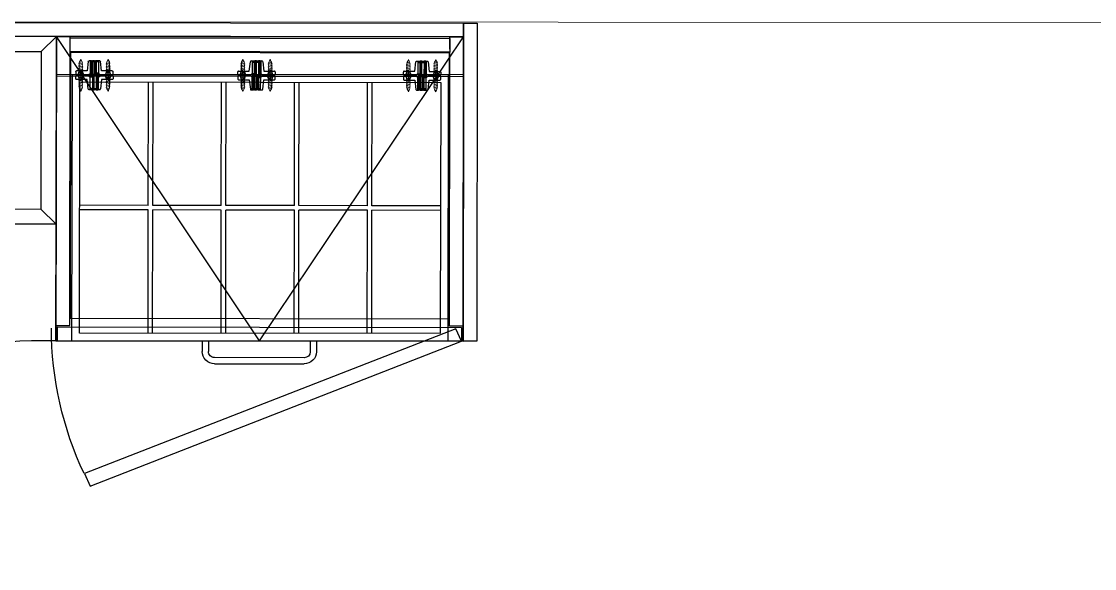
# Model space of a CAD drawing. Header units: inches. Extents: x 78 to 199, y 70 to 92.
# Drawn here: x 145.182 to 146.592, y 77.887 to 78.606 of the extents above; entities that cross this region are included whole.
import ezdxf
from ezdxf.enums import TextEntityAlignment as Align

# ---------------------------------------------------------------- set-up
doc = ezdxf.new("R2010")
doc.units = ezdxf.units.IN
doc.header["$MEASUREMENT"] = 0
for name, pattern in [('ACAD_ISO03W100', [30, 12, -18]), ('DASHDOTX2', [50.8, 25.4, -12.7, 0, -12.7]), ('DASHED2', [0.375, 0.25, -0.125]), ('DGN Style 5', [15.868117, 6.800621, -9.067495])]:
    doc.linetypes.add(name, pattern=pattern)
doc.layers.add('1', color=7, linetype='Continuous', lineweight=0)
doc.layers.add('21212-FC-A-XREF-GROUND FLOOR PLAN-REV-31-10-12$0$GB-Wall-Cladding-EEE', color=1, linetype='Continuous', lineweight=15)
doc.layers.add('A000_Non-Print', color=190, linetype='Continuous', plot=False)
doc.layers.add('A001_Pen01', color=1, linetype='Continuous')
doc.layers.add('A002_Pen02', color=2, linetype='Continuous')
doc.layers.add('GOLDCLADDING', color=7, linetype='Continuous', true_color=0xffc20a)
doc.styles.add('ROMANS', font='romans.shx')

# ---------------------------------------------------------------- blocks, each defined once
blk = doc.blocks.new('GRWRFHRH')
at = {"color": 252, "ltscale": 3}
for p, q in [((4.3181, 5.9362), (5.7851, 5.934)), ((5.7845, 5.516), (5.7851, 5.934)), ((5.7851, 5.934), (5.7851, 5.916)), ((5.7851, 5.934), (5.8031, 5.934)), ((5.8031, 5.934), (5.8025, 5.516)), ((5.7851, 5.916), (4.3181, 5.9182)), ((4.3181, 5.9182), (5.2501, 5.9168)), ((5.2501, 5.9168), (5.2495, 5.5168)), ((5.2501, 5.9168), (5.2495, 5.5168)), ((5.2501, 5.9168), (5.2495, 5.5168)), ((5.25, 5.8668), (5.2501, 5.9168)), ((5.7851, 5.916), (5.2501, 5.9168)), ((5.2501, 5.9168), (5.7851, 5.916)), ((5.7851, 5.916), (5.2501, 5.9168)), ((5.7845, 5.516), (5.7851, 5.916)), ((5.7845, 5.516), (5.7851, 5.916)), ((5.7851, 5.916), (5.785, 5.866)), ((5.785, 5.866), (5.25, 5.8668)), ((5.2495, 5.5168), (5.25, 5.8648)), ((5.25, 5.8648), (5.785, 5.864)), ((5.785, 5.864), (5.7845, 5.516)), ((5.2495, 5.5168), (5.2175, 5.5168)), ((5.2495, 5.5168), (5.7845, 5.516)), ((5.7845, 5.516), (5.2495, 5.5168)), ((5.2495, 5.5168), (5.7845, 5.516)), ((5.8025, 5.516), (5.7845, 5.516))]:
    blk.add_line(p, q, dxfattribs=at)
at = {"color": 252, "linetype": 'ACAD_ISO03W100'}
for p, q in [((5.2501, 5.9168), (4.3181, 5.9182)), ((5.23, 5.8968), (5.2501, 5.9168)), ((5.2501, 5.9168), (5.23, 5.8968)), ((5.2501, 5.9168), (5.2495, 5.5368)), ((5.2497, 5.6698), (5.2501, 5.9168)), ((5.2681, 5.9168), (5.2501, 5.9168)), ((5.517, 5.5164), (5.2501, 5.9168)), ((5.2675, 5.5368), (5.2681, 5.9168)), ((5.268, 5.9018), (5.2681, 5.9148)), ((5.2681, 5.9148), (5.7671, 5.914)), ((5.517, 5.5164), (5.7851, 5.916)), ((5.767, 5.9), (5.7671, 5.916)), ((5.7671, 5.914), (5.767, 5.901)), ((5.7671, 5.916), (5.7851, 5.916)), ((5.7851, 5.916), (5.7845, 5.536)), ((4.338, 5.8982), (5.23, 5.8968)), ((5.23, 5.8968), (5.2297, 5.6898)), ((5.268, 5.8968), (5.268, 5.9018)), ((5.268, 5.9018), (5.268, 5.9018)), ((5.268, 5.8968), (5.268, 5.8968)), ((5.767, 5.896), (5.268, 5.8968)), ((5.2685, 5.5458), (5.269, 5.8958)), ((5.269, 5.8958), (5.766, 5.895)), ((5.766, 5.895), (5.7655, 5.545)), ((5.7665, 5.536), (5.767, 5.896)), ((5.767, 5.901), (5.767, 5.901)), ((5.767, 5.901), (5.767, 5.896)), ((5.767, 5.896), (5.767, 5.896)), ((4.3377, 5.6912), (5.2297, 5.6898)), ((5.2297, 5.6898), (5.2497, 5.6698)), ((5.2297, 5.6898), (5.2497, 5.6698)), ((5.2497, 5.6698), (4.3177, 5.6712)), ((5.7655, 5.545), (5.2685, 5.5458)), ((5.2495, 5.5368), (5.2675, 5.5368)), ((5.2515, 5.5348), (5.7825, 5.534)), ((5.2515, 5.5168), (5.2515, 5.5348)), ((5.7747, 5.5323), (5.2868, 5.3421)), ((5.7845, 5.536), (5.7665, 5.536)), ((5.7825, 5.516), (5.7747, 5.5323)), ((5.7825, 5.534), (5.7825, 5.516)), ((5.7825, 5.516), (5.2515, 5.5168)), ((5.2945, 5.3258), (5.7825, 5.516)), ((5.2868, 5.3421), (5.2945, 5.3258))]:
    blk.add_line(p, q, dxfattribs=at)
at = {"color": 252}
for p, q in [((5.2919, 5.8839), (5.2905, 5.8715)), ((5.2953, 5.8847), (5.2929, 5.8847)), ((5.295, 5.8682), (5.295, 5.8847)), ((5.295, 5.8842), (5.2953, 5.8842)), ((5.295, 5.8832), (5.2953, 5.8832)), ((5.2952, 5.8647), (5.2953, 5.8847)), ((5.2953, 5.8847), (5.2963, 5.8847)), ((5.2963, 5.8847), (5.2962, 5.8647)), ((5.2965, 5.8847), (5.2963, 5.8847)), ((5.2963, 5.8842), (5.2965, 5.8842)), ((5.2963, 5.8832), (5.2965, 5.8832)), ((5.2964, 5.8647), (5.2965, 5.8847)), ((5.2965, 5.8847), (5.2975, 5.8847)), ((5.2965, 5.8847), (5.2975, 5.8847)), ((5.2975, 5.8847), (5.2974, 5.8647)), ((5.3002, 5.8847), (5.2975, 5.8847)), ((5.3001, 5.8647), (5.3002, 5.8847)), ((5.3001, 5.8847), (5.3011, 5.8847)), ((5.3002, 5.8847), (5.3012, 5.8847)), ((5.3012, 5.8847), (5.3011, 5.8647)), ((5.3011, 5.8842), (5.3013, 5.8842)), ((5.3011, 5.8832), (5.3013, 5.8832)), ((5.3014, 5.8847), (5.3012, 5.8847)), ((5.3013, 5.8647), (5.3014, 5.8847)), ((5.3014, 5.8847), (5.3024, 5.8847)), ((5.3024, 5.8847), (5.3023, 5.8647)), ((5.3023, 5.8842), (5.3025, 5.8842)), ((5.3023, 5.8832), (5.3025, 5.8832)), ((5.3071, 5.8847), (5.3024, 5.8847)), ((5.3026, 5.8682), (5.3026, 5.8847)), ((5.3095, 5.8715), (5.3081, 5.8838)), ((5.5035, 5.8712), (5.5049, 5.8835)), ((5.5059, 5.8844), (5.5107, 5.8844)), ((5.5104, 5.8679), (5.5104, 5.8844)), ((5.5107, 5.8839), (5.5105, 5.8839)), ((5.5107, 5.8829), (5.5105, 5.8829)), ((5.5107, 5.8844), (5.5106, 5.8644)), ((5.5117, 5.8844), (5.5107, 5.8844)), ((5.5116, 5.8644), (5.5117, 5.8844)), ((5.5117, 5.8844), (5.5119, 5.8844)), ((5.5119, 5.8839), (5.5117, 5.8839)), ((5.5119, 5.8829), (5.5117, 5.8829)), ((5.5119, 5.8844), (5.5118, 5.8644)), ((5.5129, 5.8844), (5.5119, 5.8844)), ((5.5129, 5.8844), (5.5119, 5.8844)), ((5.5128, 5.8644), (5.5129, 5.8844)), ((5.5129, 5.8844), (5.5156, 5.8844)), ((5.5156, 5.8844), (5.5155, 5.8644)), ((5.5166, 5.8844), (5.5156, 5.8844)), ((5.5166, 5.8844), (5.5156, 5.8844)), ((5.5165, 5.8644), (5.5166, 5.8844)), ((5.5166, 5.8844), (5.5168, 5.8844)), ((5.5168, 5.8839), (5.5166, 5.8839)), ((5.5168, 5.8829), (5.5166, 5.8829)), ((5.5168, 5.8844), (5.5167, 5.8644)), ((5.5178, 5.8844), (5.5168, 5.8844)), ((5.5177, 5.8644), (5.5178, 5.8844)), ((5.5178, 5.8844), (5.5201, 5.8844)), ((5.518, 5.8839), (5.5178, 5.8839)), ((5.518, 5.8829), (5.5178, 5.8829)), ((5.518, 5.8679), (5.518, 5.8844)), ((5.5211, 5.8835), (5.5225, 5.8712)), ((5.721, 5.8709), (5.7224, 5.8832)), ((5.7234, 5.8841), (5.7282, 5.8841)), ((5.7279, 5.8676), (5.7279, 5.8841)), ((5.7282, 5.8836), (5.728, 5.8836)), ((5.7282, 5.8826), (5.728, 5.8826)), ((5.7282, 5.8841), (5.7281, 5.8641)), ((5.7292, 5.8841), (5.7282, 5.8841)), ((5.7291, 5.8641), (5.7292, 5.8841)), ((5.7292, 5.8841), (5.7294, 5.8841)), ((5.7294, 5.8836), (5.7292, 5.8836)), ((5.7294, 5.8826), (5.7292, 5.8826)), ((5.7294, 5.8841), (5.7293, 5.8641)), ((5.7304, 5.8841), (5.7294, 5.8841)), ((5.7304, 5.8841), (5.7294, 5.8841)), ((5.7303, 5.8641), (5.7304, 5.8841)), ((5.7304, 5.8841), (5.7331, 5.8841)), ((5.7331, 5.8841), (5.733, 5.8641)), ((5.7341, 5.8841), (5.7331, 5.8841)), ((5.7341, 5.8841), (5.7331, 5.8841)), ((5.734, 5.8641), (5.7341, 5.8841)), ((5.7341, 5.8841), (5.7343, 5.8841)), ((5.7343, 5.8836), (5.7341, 5.8836)), ((5.7343, 5.8826), (5.7341, 5.8826)), ((5.7343, 5.8841), (5.7342, 5.8641)), ((5.7353, 5.8841), (5.7343, 5.8841)), ((5.7352, 5.8641), (5.7353, 5.8841)), ((5.7353, 5.8841), (5.7376, 5.8841)), ((5.7355, 5.8836), (5.7353, 5.8836)), ((5.7355, 5.8826), (5.7353, 5.8826)), ((5.7355, 5.8676), (5.7355, 5.8841)), ((5.7386, 5.8832), (5.74, 5.8708)), ((5.2755, 5.8705), (5.2755, 5.8665)), ((5.2755, 5.8665), (5.293, 5.8665)), ((5.2905, 5.8715), (5.2765, 5.8715)), ((5.2952, 5.8662), (5.2947, 5.8662)), ((5.2947, 5.8662), (5.2947, 5.8652)), ((5.2964, 5.8662), (5.2962, 5.8662)), ((5.2977, 5.8662), (5.2974, 5.8662)), ((5.2987, 5.8667), (5.2977, 5.8667)), ((5.2977, 5.8667), (5.2977, 5.8467)), ((5.2987, 5.8467), (5.2987, 5.8667)), ((5.2989, 5.8662), (5.2987, 5.8662)), ((5.2999, 5.8667), (5.2989, 5.8667)), ((5.2989, 5.8667), (5.2989, 5.8467)), ((5.2999, 5.8467), (5.2999, 5.8667)), ((5.3001, 5.8662), (5.2999, 5.8662)), ((5.3013, 5.8662), (5.3011, 5.8662)), ((5.3025, 5.8662), (5.3023, 5.8662)), ((5.3035, 5.8667), (5.3025, 5.8667)), ((5.3025, 5.8667), (5.3025, 5.8467)), ((5.305, 5.8682), (5.3026, 5.8682)), ((5.3035, 5.8467), (5.3035, 5.8667)), ((5.3037, 5.8662), (5.3035, 5.8662)), ((5.3047, 5.8667), (5.3037, 5.8667)), ((5.3037, 5.8667), (5.3037, 5.8467)), ((5.3047, 5.8667), (5.3047, 5.8467)), ((5.3047, 5.8467), (5.3047, 5.8667)), ((5.3047, 5.8662), (5.3052, 5.8662)), ((5.3052, 5.8662), (5.3052, 5.8652)), ((5.307, 5.8665), (5.3245, 5.8664)), ((5.3235, 5.8714), (5.3095, 5.8715)), ((5.3245, 5.8664), (5.3245, 5.8704)), ((5.4885, 5.8662), (5.4885, 5.8702)), ((5.506, 5.8662), (5.4885, 5.8662)), ((5.4895, 5.8712), (5.5035, 5.8712)), ((5.5082, 5.8659), (5.5077, 5.8659)), ((5.5077, 5.8659), (5.5077, 5.8649)), ((5.508, 5.8679), (5.5104, 5.8679)), ((5.5082, 5.8664), (5.5082, 5.8464)), ((5.5082, 5.8664), (5.5092, 5.8664)), ((5.5082, 5.8464), (5.5082, 5.8664)), ((5.5092, 5.8664), (5.5092, 5.8464)), ((5.5092, 5.8659), (5.5094, 5.8659)), ((5.5094, 5.8664), (5.5104, 5.8664)), ((5.5094, 5.8464), (5.5094, 5.8664)), ((5.5104, 5.8664), (5.5104, 5.8464)), ((5.5104, 5.8659), (5.5106, 5.8659)), ((5.5116, 5.8659), (5.5118, 5.8659)), ((5.5128, 5.8659), (5.5131, 5.8659)), ((5.5131, 5.8664), (5.5141, 5.8664)), ((5.5131, 5.8464), (5.5131, 5.8664)), ((5.5141, 5.8664), (5.5141, 5.8464)), ((5.5141, 5.8659), (5.5143, 5.8659)), ((5.5143, 5.8664), (5.5153, 5.8664)), ((5.5143, 5.8464), (5.5143, 5.8664)), ((5.5153, 5.8664), (5.5153, 5.8464)), ((5.5153, 5.8659), (5.5155, 5.8659)), ((5.5165, 5.8659), (5.5167, 5.8659)), ((5.5177, 5.8659), (5.5182, 5.8659)), ((5.5182, 5.8659), (5.5182, 5.8649)), ((5.5375, 5.8661), (5.52, 5.8662)), ((5.5225, 5.8712), (5.5365, 5.8711)), ((5.5375, 5.8701), (5.5375, 5.8661)), ((5.706, 5.8659), (5.706, 5.8699)), ((5.7235, 5.8659), (5.706, 5.8659)), ((5.707, 5.8709), (5.721, 5.8709)), ((5.7257, 5.8656), (5.7252, 5.8656)), ((5.7252, 5.8656), (5.7252, 5.8646)), ((5.7255, 5.8676), (5.7279, 5.8676)), ((5.7257, 5.8661), (5.7257, 5.8461)), ((5.7257, 5.8661), (5.7267, 5.8661)), ((5.7257, 5.8461), (5.7257, 5.8661)), ((5.7267, 5.8661), (5.7267, 5.8461)), ((5.7267, 5.8656), (5.7269, 5.8656)), ((5.7269, 5.8661), (5.7279, 5.8661)), ((5.7269, 5.8461), (5.7269, 5.8661)), ((5.7279, 5.8661), (5.7279, 5.8461)), ((5.7279, 5.8656), (5.7281, 5.8656)), ((5.7291, 5.8656), (5.7293, 5.8656)), ((5.7303, 5.8656), (5.7306, 5.8656)), ((5.7306, 5.8661), (5.7316, 5.8661)), ((5.7306, 5.8461), (5.7306, 5.8661)), ((5.7316, 5.8661), (5.7316, 5.8461)), ((5.7316, 5.8656), (5.7318, 5.8656)), ((5.7318, 5.8661), (5.7328, 5.8661)), ((5.7318, 5.8461), (5.7318, 5.8661)), ((5.7328, 5.8661), (5.7328, 5.8461)), ((5.7328, 5.8656), (5.733, 5.8656)), ((5.734, 5.8656), (5.7342, 5.8656)), ((5.7352, 5.8656), (5.7357, 5.8656)), ((5.7357, 5.8656), (5.7357, 5.8646)), ((5.755, 5.8658), (5.7375, 5.8658)), ((5.74, 5.8708), (5.754, 5.8708)), ((5.755, 5.8698), (5.755, 5.8658)), ((5.2755, 5.861), (5.2755, 5.865)), ((5.2755, 5.865), (5.293, 5.865)), ((5.2905, 5.86), (5.2765, 5.86)), ((5.2919, 5.8476), (5.2905, 5.86)), ((5.2947, 5.8652), (5.2952, 5.8652)), ((5.2975, 5.8632), (5.295, 5.8632)), ((5.2962, 5.8647), (5.2952, 5.8647)), ((5.2964, 5.8652), (5.2962, 5.8652)), ((5.2974, 5.8647), (5.2964, 5.8647)), ((5.2977, 5.8652), (5.2974, 5.8652)), ((5.2975, 5.8632), (5.2975, 5.8467)), ((5.2989, 5.8652), (5.2987, 5.8652)), ((5.3001, 5.8652), (5.2999, 5.8652)), ((5.3011, 5.8647), (5.3001, 5.8647)), ((5.3013, 5.8652), (5.3011, 5.8652)), ((5.3023, 5.8647), (5.3013, 5.8647)), ((5.3025, 5.8652), (5.3023, 5.8652)), ((5.3037, 5.8652), (5.3035, 5.8652)), ((5.3052, 5.8652), (5.3047, 5.8652)), ((5.305, 5.8632), (5.305, 5.8467)), ((5.307, 5.865), (5.3245, 5.8649)), ((5.3095, 5.86), (5.3081, 5.8476)), ((5.3235, 5.8599), (5.3095, 5.86)), ((5.3245, 5.8649), (5.3245, 5.8609)), ((5.506, 5.8647), (5.4885, 5.8647)), ((5.4885, 5.8647), (5.4885, 5.8607)), ((5.4895, 5.8597), (5.5035, 5.8597)), ((5.5035, 5.8597), (5.5049, 5.8473)), ((5.5077, 5.8649), (5.5082, 5.8649)), ((5.508, 5.8629), (5.508, 5.8464)), ((5.5092, 5.8649), (5.5094, 5.8649)), ((5.5104, 5.8649), (5.5106, 5.8649)), ((5.5106, 5.8644), (5.5116, 5.8644)), ((5.5116, 5.8649), (5.5118, 5.8649)), ((5.5118, 5.8644), (5.5128, 5.8644)), ((5.5128, 5.8649), (5.5131, 5.8649)), ((5.5141, 5.8649), (5.5143, 5.8649)), ((5.5153, 5.8649), (5.5155, 5.8649)), ((5.5155, 5.8644), (5.5165, 5.8644)), ((5.5155, 5.8629), (5.518, 5.8629)), ((5.5155, 5.8629), (5.5155, 5.8464)), ((5.5165, 5.8649), (5.5167, 5.8649)), ((5.5167, 5.8644), (5.5177, 5.8644)), ((5.5182, 5.8649), (5.5177, 5.8649)), ((5.5375, 5.8646), (5.52, 5.8647)), ((5.5211, 5.8473), (5.5225, 5.8597)), ((5.5225, 5.8597), (5.5365, 5.8596)), ((5.5375, 5.8606), (5.5375, 5.8646)), ((5.7235, 5.8644), (5.706, 5.8644)), ((5.706, 5.8644), (5.706, 5.8604)), ((5.707, 5.8594), (5.721, 5.8594)), ((5.721, 5.8594), (5.7224, 5.847)), ((5.7252, 5.8646), (5.7257, 5.8646)), ((5.7255, 5.8626), (5.7255, 5.8461)), ((5.7267, 5.8646), (5.7269, 5.8646)), ((5.7279, 5.8646), (5.7281, 5.8646)), ((5.7281, 5.8641), (5.7291, 5.8641)), ((5.7291, 5.8646), (5.7293, 5.8646)), ((5.7293, 5.8641), (5.7303, 5.8641)), ((5.7303, 5.8646), (5.7306, 5.8646)), ((5.7316, 5.8646), (5.7318, 5.8646)), ((5.7328, 5.8646), (5.733, 5.8646)), ((5.733, 5.8641), (5.734, 5.8641)), ((5.733, 5.8626), (5.7355, 5.8626)), ((5.733, 5.8626), (5.733, 5.8461)), ((5.734, 5.8646), (5.7342, 5.8646)), ((5.7342, 5.8641), (5.7352, 5.8641)), ((5.7357, 5.8646), (5.7352, 5.8646)), ((5.755, 5.8643), (5.7375, 5.8643)), ((5.7386, 5.847), (5.74, 5.8593)), ((5.74, 5.8593), (5.754, 5.8593)), ((5.755, 5.8603), (5.755, 5.8643)), ((5.2977, 5.8467), (5.2929, 5.8467)), ((5.2977, 5.8482), (5.2975, 5.8482)), ((5.2977, 5.8472), (5.2975, 5.8472)), ((5.2977, 5.8467), (5.2987, 5.8467)), ((5.2989, 5.8482), (5.2987, 5.8482)), ((5.2989, 5.8472), (5.2987, 5.8472)), ((5.2989, 5.8467), (5.2987, 5.8467)), ((5.2989, 5.8467), (5.2999, 5.8467)), ((5.3025, 5.8467), (5.2999, 5.8467)), ((5.3025, 5.8467), (5.3035, 5.8467)), ((5.3037, 5.8482), (5.3035, 5.8482)), ((5.3037, 5.8472), (5.3035, 5.8472)), ((5.3037, 5.8467), (5.3035, 5.8467)), ((5.3037, 5.8467), (5.3047, 5.8467)), ((5.305, 5.8482), (5.3047, 5.8482)), ((5.305, 5.8472), (5.3047, 5.8472)), ((5.3071, 5.8467), (5.3047, 5.8467)), ((5.5059, 5.8464), (5.5082, 5.8464)), ((5.508, 5.8479), (5.5082, 5.8479)), ((5.508, 5.8469), (5.5082, 5.8469)), ((5.5092, 5.8464), (5.5082, 5.8464)), ((5.5092, 5.8479), (5.5094, 5.8479)), ((5.5092, 5.8469), (5.5094, 5.8469)), ((5.5092, 5.8464), (5.5094, 5.8464)), ((5.5104, 5.8464), (5.5094, 5.8464)), ((5.5104, 5.8464), (5.5131, 5.8464)), ((5.5141, 5.8464), (5.5131, 5.8464)), ((5.5141, 5.8479), (5.5143, 5.8479)), ((5.5141, 5.8469), (5.5143, 5.8469)), ((5.5141, 5.8464), (5.5143, 5.8464)), ((5.5153, 5.8464), (5.5143, 5.8464)), ((5.5153, 5.8479), (5.5155, 5.8479)), ((5.5153, 5.8469), (5.5155, 5.8469)), ((5.5153, 5.8464), (5.5201, 5.8464)), ((5.7234, 5.8461), (5.7257, 5.8461)), ((5.7255, 5.8476), (5.7257, 5.8476)), ((5.7255, 5.8466), (5.7257, 5.8466)), ((5.7267, 5.8461), (5.7257, 5.8461)), ((5.7267, 5.8476), (5.7269, 5.8476)), ((5.7267, 5.8466), (5.7269, 5.8466)), ((5.7267, 5.8461), (5.7269, 5.8461)), ((5.7279, 5.8461), (5.7269, 5.8461)), ((5.7279, 5.8461), (5.7306, 5.8461)), ((5.7316, 5.8461), (5.7306, 5.8461)), ((5.7316, 5.8476), (5.7318, 5.8476)), ((5.7316, 5.8466), (5.7318, 5.8466)), ((5.7316, 5.8461), (5.7318, 5.8461)), ((5.7328, 5.8461), (5.7318, 5.8461)), ((5.7328, 5.8476), (5.733, 5.8476)), ((5.7328, 5.8466), (5.733, 5.8466)), ((5.7328, 5.8461), (5.7376, 5.8461))]:
    blk.add_line(p, q, dxfattribs=at)
at = {"color": 252, "linetype": 'DASHED2', "ltscale": 0.1}
for p, q in [((5.2945, 5.8847), (5.2945, 5.8682)), ((5.2948, 5.8832), (5.2948, 5.8842)), ((5.2948, 5.8842), (5.3053, 5.8842)), ((5.3053, 5.8832), (5.2948, 5.8832)), ((5.3053, 5.8842), (5.3053, 5.8832)), ((5.3055, 5.8847), (5.3055, 5.8682)), ((5.5075, 5.8844), (5.5075, 5.8679)), ((5.5183, 5.8839), (5.5078, 5.8839)), ((5.5078, 5.8839), (5.5078, 5.8829)), ((5.5078, 5.8829), (5.5183, 5.8829)), ((5.5183, 5.8829), (5.5183, 5.8839)), ((5.5185, 5.8844), (5.5185, 5.8678)), ((5.725, 5.8841), (5.725, 5.8675)), ((5.7358, 5.8836), (5.7253, 5.8836)), ((5.7253, 5.8836), (5.7253, 5.8826)), ((5.7253, 5.8826), (5.7358, 5.8826)), ((5.7358, 5.8826), (5.7358, 5.8836)), ((5.736, 5.8841), (5.736, 5.8675)), ((5.2947, 5.8662), (5.3052, 5.8662)), ((5.2947, 5.8652), (5.2947, 5.8662)), ((5.3052, 5.8662), (5.3052, 5.8652)), ((5.5182, 5.8659), (5.5077, 5.8659)), ((5.5077, 5.8659), (5.5077, 5.8649)), ((5.5182, 5.8649), (5.5182, 5.8659)), ((5.7357, 5.8656), (5.7252, 5.8656)), ((5.7252, 5.8656), (5.7252, 5.8646)), ((5.7357, 5.8646), (5.7357, 5.8656)), ((5.2945, 5.8467), (5.2945, 5.8633)), ((5.3052, 5.8652), (5.2947, 5.8652)), ((5.3054, 5.8467), (5.3055, 5.8633)), ((5.5075, 5.8464), (5.5075, 5.863)), ((5.5077, 5.8649), (5.5182, 5.8649)), ((5.5184, 5.8464), (5.5185, 5.863)), ((5.725, 5.8461), (5.725, 5.8627)), ((5.7252, 5.8646), (5.7357, 5.8646)), ((5.7359, 5.8461), (5.736, 5.8626)), ((5.2947, 5.8482), (5.3052, 5.8482)), ((5.2947, 5.8472), (5.2947, 5.8482)), ((5.3052, 5.8472), (5.2947, 5.8472)), ((5.3052, 5.8482), (5.3052, 5.8472)), ((5.5182, 5.8479), (5.5077, 5.8479)), ((5.5077, 5.8479), (5.5077, 5.8469)), ((5.5077, 5.8469), (5.5182, 5.8469)), ((5.5182, 5.8469), (5.5182, 5.8479)), ((5.7357, 5.8476), (5.7252, 5.8476)), ((5.7252, 5.8476), (5.7252, 5.8466)), ((5.7252, 5.8466), (5.7357, 5.8466)), ((5.7357, 5.8466), (5.7357, 5.8476))]:
    blk.add_line(p, q, dxfattribs=at)
at = {"color": 252, "linetype": 'DGN Style 5', "ltscale": 0.03}
for p, q in [((5.2953, 5.8847), (5.2963, 5.8847)), ((5.3013, 5.8847), (5.3023, 5.8847)), ((5.5117, 5.8844), (5.5107, 5.8844)), ((5.5178, 5.8844), (5.5168, 5.8844)), ((5.7292, 5.8841), (5.7282, 5.8841)), ((5.7353, 5.8841), (5.7343, 5.8841)), ((5.2977, 5.8467), (5.2987, 5.8467)), ((5.2989, 5.8467), (5.2999, 5.8467)), ((5.3025, 5.8467), (5.3035, 5.8467)), ((5.3037, 5.8467), (5.3047, 5.8467)), ((5.5092, 5.8464), (5.5082, 5.8464)), ((5.5104, 5.8464), (5.5094, 5.8464)), ((5.5141, 5.8464), (5.5131, 5.8464)), ((5.5153, 5.8464), (5.5143, 5.8464)), ((5.7267, 5.8461), (5.7257, 5.8461)), ((5.7279, 5.8461), (5.7269, 5.8461)), ((5.7316, 5.8461), (5.7306, 5.8461)), ((5.7328, 5.8461), (5.7318, 5.8461))]:
    blk.add_line(p, q, dxfattribs=at)
at = {"color": 252, "linetype": 'ACAD_ISO03W100', "ltscale": 0.05}
for p, q in [((5.2785, 5.8665), (5.28, 5.8705)), ((5.2855, 5.8665), (5.2785, 5.8665)), ((5.28, 5.8705), (5.28, 5.8715)), ((5.28, 5.8715), (5.284, 5.8715)), ((5.284, 5.8715), (5.284, 5.8705)), ((5.284, 5.8705), (5.2855, 5.8665)), ((5.316, 5.8705), (5.3145, 5.8665)), ((5.3145, 5.8665), (5.3215, 5.8664)), ((5.32, 5.8715), (5.316, 5.8715)), ((5.316, 5.8715), (5.316, 5.8705)), ((5.32, 5.8705), (5.32, 5.8715)), ((5.3215, 5.8664), (5.32, 5.8705)), ((5.4915, 5.8662), (5.493, 5.8702)), ((5.4985, 5.8662), (5.4915, 5.8662)), ((5.493, 5.8702), (5.493, 5.8712)), ((5.493, 5.8712), (5.497, 5.8712)), ((5.497, 5.8712), (5.497, 5.8702)), ((5.497, 5.8702), (5.4985, 5.8662)), ((5.529, 5.8701), (5.5275, 5.8661)), ((5.5275, 5.8661), (5.5345, 5.8661)), ((5.533, 5.8711), (5.529, 5.8711)), ((5.529, 5.8711), (5.529, 5.8701)), ((5.533, 5.8701), (5.533, 5.8711)), ((5.5345, 5.8661), (5.533, 5.8701)), ((5.709, 5.8659), (5.7105, 5.8699)), ((5.716, 5.8659), (5.709, 5.8659)), ((5.7105, 5.8699), (5.7105, 5.8709)), ((5.7105, 5.8709), (5.7145, 5.8709)), ((5.7145, 5.8709), (5.7145, 5.8699)), ((5.7145, 5.8699), (5.716, 5.8659)), ((5.7465, 5.8698), (5.745, 5.8658)), ((5.745, 5.8658), (5.752, 5.8658)), ((5.7505, 5.8708), (5.7465, 5.8708)), ((5.7465, 5.8708), (5.7465, 5.8698)), ((5.7505, 5.8698), (5.7505, 5.8708)), ((5.752, 5.8658), (5.7505, 5.8698)), ((5.2855, 5.865), (5.2785, 5.865)), ((5.2785, 5.865), (5.28, 5.861)), ((5.28, 5.861), (5.28, 5.86)), ((5.28, 5.86), (5.284, 5.86)), ((5.284, 5.861), (5.2855, 5.865)), ((5.284, 5.86), (5.284, 5.861)), ((5.3145, 5.865), (5.3215, 5.8649)), ((5.316, 5.861), (5.3145, 5.865)), ((5.316, 5.86), (5.316, 5.861)), ((5.32, 5.86), (5.316, 5.86)), ((5.3215, 5.8649), (5.32, 5.861)), ((5.32, 5.861), (5.32, 5.86)), ((5.4985, 5.8647), (5.4915, 5.8647)), ((5.4915, 5.8647), (5.493, 5.8607)), ((5.493, 5.8607), (5.493, 5.8597)), ((5.493, 5.8597), (5.497, 5.8597)), ((5.497, 5.8607), (5.4985, 5.8647)), ((5.497, 5.8597), (5.497, 5.8607)), ((5.5275, 5.8646), (5.5345, 5.8646)), ((5.529, 5.8606), (5.5275, 5.8646)), ((5.529, 5.8596), (5.529, 5.8606)), ((5.533, 5.8596), (5.529, 5.8596)), ((5.5345, 5.8646), (5.533, 5.8606)), ((5.533, 5.8606), (5.533, 5.8596)), ((5.716, 5.8644), (5.709, 5.8644)), ((5.709, 5.8644), (5.7105, 5.8604)), ((5.7105, 5.8604), (5.7105, 5.8594)), ((5.7105, 5.8594), (5.7145, 5.8594)), ((5.7145, 5.8604), (5.716, 5.8644)), ((5.7145, 5.8594), (5.7145, 5.8604)), ((5.745, 5.8643), (5.752, 5.8643)), ((5.7465, 5.8603), (5.745, 5.8643)), ((5.7465, 5.8593), (5.7465, 5.8603)), ((5.7505, 5.8593), (5.7465, 5.8593)), ((5.752, 5.8643), (5.7505, 5.8603)), ((5.7505, 5.8603), (5.7505, 5.8593))]:
    blk.add_line(p, q, dxfattribs=at)
at = {"color": 252, "ltscale": 2}
for p, q in [((5.2822, 5.8672), (5.2818, 5.8672)), ((5.2818, 5.8672), (5.2818, 5.8665)), ((5.2822, 5.8665), (5.2822, 5.8672)), ((5.3178, 5.8665), (5.3178, 5.8671)), ((5.3178, 5.8671), (5.3182, 5.8671)), ((5.3182, 5.8671), (5.3182, 5.8665)), ((5.4952, 5.8668), (5.4948, 5.8668)), ((5.4948, 5.8668), (5.4948, 5.8662)), ((5.4952, 5.8662), (5.4952, 5.8668)), ((5.5308, 5.8661), (5.5308, 5.8668)), ((5.5308, 5.8668), (5.5312, 5.8668)), ((5.5312, 5.8668), (5.5312, 5.8661)), ((5.7127, 5.8665), (5.7123, 5.8665)), ((5.7123, 5.8665), (5.7123, 5.8659)), ((5.7127, 5.8659), (5.7127, 5.8665)), ((5.7483, 5.8658), (5.7483, 5.8665)), ((5.7483, 5.8665), (5.7487, 5.8665)), ((5.7487, 5.8665), (5.7487, 5.8658)), ((5.2818, 5.8644), (5.2818, 5.865)), ((5.2822, 5.8644), (5.2818, 5.8644)), ((5.2822, 5.865), (5.2822, 5.8644)), ((5.3178, 5.865), (5.3178, 5.8643)), ((5.3178, 5.8643), (5.3182, 5.8643)), ((5.3182, 5.8643), (5.3182, 5.865)), ((5.4948, 5.864), (5.4948, 5.8647)), ((5.4952, 5.864), (5.4948, 5.864)), ((5.4952, 5.8647), (5.4952, 5.864)), ((5.5308, 5.8646), (5.5308, 5.864)), ((5.5308, 5.864), (5.5312, 5.864)), ((5.5312, 5.864), (5.5312, 5.8646)), ((5.7123, 5.8637), (5.7123, 5.8644)), ((5.7127, 5.8637), (5.7123, 5.8637)), ((5.7127, 5.8644), (5.7127, 5.8637)), ((5.7483, 5.8643), (5.7483, 5.8637)), ((5.7483, 5.8637), (5.7487, 5.8637)), ((5.7487, 5.8637), (5.7487, 5.8643))]:
    blk.add_line(p, q, dxfattribs=at)
at = {"color": 252, "linetype": 'DASHDOTX2', "ltscale": 0.05}
for p, q in [((5.282, 5.8643), (5.282, 5.8728)), ((5.282, 5.8673), (5.282, 5.8588)), ((5.318, 5.8642), (5.318, 5.8727)), ((5.318, 5.8672), (5.318, 5.8587)), ((5.495, 5.8639), (5.495, 5.8724)), ((5.495, 5.8669), (5.495, 5.8584)), ((5.531, 5.8639), (5.531, 5.8724)), ((5.531, 5.8669), (5.531, 5.8584)), ((5.7125, 5.8636), (5.7125, 5.8721)), ((5.7125, 5.8666), (5.7125, 5.8581)), ((5.7485, 5.8636), (5.7485, 5.8721)), ((5.7485, 5.8666), (5.7485, 5.8581))]:
    blk.add_line(p, q, dxfattribs=at)
at = {"color": 252, "extrusion": (0, 0, -1)}
for centre, major_axis, start_param, end_param in [((5.2929, 5.8837), (-0.000707, 0.000707), 5.611998, 7.070067), ((5.3071, 5.8837), (0.000707, 0.000707), -0.783914, 0.674154), ((5.2765, 5.8705), (-0.000707, 0.000707), 5.499271, 7.070067), ((5.295, 5.8662), (-0.00141, 0.00141), 5.624599, 7.070067), ((5.305, 5.8662), (0.00141, 0.00141), -0.783914, 0.661554), ((5.3235, 5.8704), (0.000707, 0.000707), -0.783914, 0.786882), ((5.2765, 5.861), (-0.000707, 0.000707), 3.928475, 5.499271), ((5.295, 5.8652), (-0.00141, 0.00141), 3.928475, 5.373943), ((5.305, 5.8652), (0.00141, 0.00141), 0.91221, 2.357678), ((5.3235, 5.8609), (0.000707, 0.000707), 0.786882, 2.357678), ((5.2929, 5.8477), (-0.000707, 0.000707), 3.928475, 5.386543), ((5.3071, 5.8477), (0.000707, 0.000707), 0.899609, 2.357678)]:
    blk.add_ellipse(centre, major_axis=major_axis, ratio=1, start_param=start_param, end_param=end_param, dxfattribs=at)
at = {"color": 252}
for centre, major_axis, start_param, end_param in [((5.5059, 5.8834), (0.000707, 0.000707), 0.783914, 2.241983), ((5.5201, 5.8834), (-0.000707, 0.000707), 4.038235, 5.496303), ((5.7234, 5.8831), (0.000707, 0.000707), 0.783914, 2.241983), ((5.7376, 5.8831), (-0.000707, 0.000707), 4.038235, 5.496303), ((5.4895, 5.8702), (0.000707, 0.000707), 0.783914, 2.354711), ((5.508, 5.8659), (0.00141, 0.00141), 0.783914, 2.229383), ((5.518, 5.8659), (-0.00141, 0.00141), 4.050835, 5.496303), ((5.5365, 5.8701), (-0.000707, 0.000707), 3.925507, 5.496303), ((5.707, 5.8699), (0.000707, 0.000707), 0.783914, 2.354711), ((5.7255, 5.8656), (0.00141, 0.00141), 0.783914, 2.229383), ((5.7355, 5.8656), (-0.00141, 0.00141), 4.050835, 5.496303), ((5.754, 5.8698), (-0.000707, 0.000707), 3.925507, 5.496303), ((5.4895, 5.8607), (-0.000707, 0.000707), 0.783914, 2.354711), ((5.508, 5.8649), (0.00141, 0.00141), 2.480039, 3.925507), ((5.518, 5.8649), (-0.00141, 0.00141), 2.354711, 3.800179), ((5.5365, 5.8606), (-0.000707, 0.000707), 2.354711, 3.925507), ((5.707, 5.8604), (-0.000707, 0.000707), 0.783914, 2.354711), ((5.7255, 5.8646), (0.00141, 0.00141), 2.480039, 3.925507), ((5.7355, 5.8646), (-0.00141, 0.00141), 2.354711, 3.800179), ((5.754, 5.8603), (-0.000707, 0.000707), 2.354711, 3.925507), ((5.5059, 5.8474), (0.000707, 0.000707), 2.467438, 3.925507), ((5.5201, 5.8474), (0.000707, 0.000707), 3.925507, 5.383576), ((5.7234, 5.8471), (0.000707, 0.000707), 2.467438, 3.925507), ((5.7376, 5.8471), (0.000707, 0.000707), 3.925507, 5.383576)]:
    blk.add_ellipse(centre, major_axis=major_axis, ratio=1, start_param=start_param, end_param=end_param, dxfattribs=at)
at = {"color": 252, "linetype": 'ACAD_ISO03W100', "extrusion": (0, 0, -1)}
blk.add_ellipse((5.6847, 5.5322), major_axis=(-0.3119, 0.3119), ratio=1, start_param=5.052185, end_param=5.499773, dxfattribs=at)
at = {"color": 252, "ltscale": 3, "extrusion": (0, 0, -1)}
blk.add_ellipse((5.217, 5.2169), major_axis=(-0.2121, 0.2121), ratio=1, start_param=5.499271, end_param=7.070067, dxfattribs=at)
at = {"layer": '1', "color": 252, "linetype": 'Continuous'}
for p, q in [((5.2796, 5.8806), (5.2806, 5.8827)), ((5.2796, 5.8806), (5.2845, 5.8817)), ((5.2796, 5.8786), (5.2806, 5.8808)), ((5.2796, 5.8786), (5.2845, 5.8798)), ((5.28, 5.8826), (5.2811, 5.8847)), ((5.28, 5.8826), (5.2837, 5.8834)), ((5.2811, 5.8847), (5.282, 5.887)), ((5.2811, 5.8847), (5.2829, 5.885)), ((5.2829, 5.885), (5.282, 5.887)), ((5.2837, 5.8834), (5.2829, 5.885)), ((5.2845, 5.8817), (5.2837, 5.8834)), ((5.2845, 5.8798), (5.2837, 5.8815)), ((5.3155, 5.8816), (5.3163, 5.8834)), ((5.3204, 5.8805), (5.3155, 5.8816)), ((5.3155, 5.8797), (5.3163, 5.8815)), ((5.3204, 5.8786), (5.3155, 5.8797)), ((5.3163, 5.8834), (5.3171, 5.885)), ((5.3201, 5.8825), (5.3163, 5.8834)), ((5.3171, 5.885), (5.318, 5.887)), ((5.3189, 5.8846), (5.3171, 5.885)), ((5.3189, 5.8846), (5.318, 5.887)), ((5.3201, 5.8825), (5.3189, 5.8846)), ((5.3204, 5.8805), (5.3194, 5.8827)), ((5.3204, 5.8786), (5.3195, 5.8807)), ((5.4926, 5.8802), (5.4936, 5.8824)), ((5.4926, 5.8802), (5.4975, 5.8814)), ((5.4926, 5.8783), (5.4936, 5.8805)), ((5.493, 5.8822), (5.4941, 5.8844)), ((5.493, 5.8822), (5.4967, 5.8831)), ((5.4941, 5.8844), (5.495, 5.8867)), ((5.4941, 5.8844), (5.4959, 5.8847)), ((5.4959, 5.8847), (5.495, 5.8867)), ((5.4967, 5.8831), (5.4959, 5.8847)), ((5.4975, 5.8814), (5.4967, 5.8831)), ((5.4975, 5.8795), (5.4967, 5.8812)), ((5.5285, 5.8813), (5.5293, 5.883)), ((5.5334, 5.8802), (5.5285, 5.8813)), ((5.5285, 5.8794), (5.5293, 5.8811)), ((5.5293, 5.883), (5.5301, 5.8847)), ((5.5331, 5.8822), (5.5293, 5.883)), ((5.5301, 5.8847), (5.531, 5.8867)), ((5.5319, 5.8843), (5.5301, 5.8847)), ((5.5319, 5.8843), (5.531, 5.8867)), ((5.5331, 5.8822), (5.5319, 5.8843)), ((5.5334, 5.8802), (5.5324, 5.8823)), ((5.5334, 5.8783), (5.5325, 5.8804)), ((5.7101, 5.8799), (5.7111, 5.8821)), ((5.7101, 5.8799), (5.715, 5.881)), ((5.7101, 5.878), (5.7111, 5.8801)), ((5.7105, 5.8819), (5.7116, 5.8841)), ((5.7105, 5.8819), (5.7142, 5.8828)), ((5.7116, 5.8841), (5.7125, 5.8864)), ((5.7116, 5.8841), (5.7134, 5.8844)), ((5.7134, 5.8844), (5.7125, 5.8864)), ((5.7142, 5.8828), (5.7134, 5.8844)), ((5.715, 5.881), (5.7142, 5.8828)), ((5.715, 5.8791), (5.7142, 5.8809)), ((5.746, 5.881), (5.7468, 5.8827)), ((5.7509, 5.8799), (5.746, 5.881)), ((5.746, 5.8791), (5.7468, 5.8808)), ((5.7468, 5.8827), (5.7476, 5.8843)), ((5.7506, 5.8819), (5.7468, 5.8827)), ((5.7476, 5.8843), (5.7485, 5.8863)), ((5.7494, 5.884), (5.7476, 5.8843)), ((5.7494, 5.884), (5.7485, 5.8863)), ((5.7506, 5.8819), (5.7494, 5.884)), ((5.7509, 5.8799), (5.7499, 5.882)), ((5.7509, 5.878), (5.75, 5.8801)), ((5.2801, 5.8688), (5.2785, 5.8665)), ((5.2818, 5.8665), (5.2785, 5.8665)), ((5.2794, 5.8688), (5.2804, 5.871)), ((5.2794, 5.8688), (5.2846, 5.87)), ((5.2794, 5.8688), (5.2801, 5.8688)), ((5.2795, 5.8765), (5.2805, 5.8787)), ((5.2795, 5.8765), (5.2846, 5.8777)), ((5.2795, 5.8746), (5.2805, 5.8767)), ((5.2795, 5.8746), (5.2846, 5.8758)), ((5.2795, 5.8727), (5.2805, 5.8748)), ((5.2795, 5.8727), (5.2846, 5.8738)), ((5.2795, 5.8708), (5.2805, 5.8729)), ((5.2795, 5.8708), (5.2846, 5.8719)), ((5.2839, 5.8688), (5.2801, 5.8688)), ((5.2801, 5.8688), (5.2801, 5.8688)), ((5.2801, 5.8688), (5.2839, 5.8688)), ((5.2855, 5.8665), (5.2822, 5.8665)), ((5.2839, 5.8688), (5.2834, 5.8698)), ((5.2846, 5.8777), (5.2838, 5.8794)), ((5.2846, 5.8758), (5.2838, 5.8774)), ((5.2846, 5.8738), (5.2838, 5.8756)), ((5.2846, 5.8719), (5.2838, 5.8737)), ((5.2846, 5.87), (5.2838, 5.8718)), ((5.2839, 5.8688), (5.2839, 5.8688)), ((5.2839, 5.8688), (5.2855, 5.8665)), ((5.3161, 5.8688), (5.3145, 5.8665)), ((5.3145, 5.8665), (5.3178, 5.8665)), ((5.3154, 5.8776), (5.3162, 5.8794)), ((5.3205, 5.8765), (5.3154, 5.8776)), ((5.3154, 5.8757), (5.3162, 5.8774)), ((5.3205, 5.8745), (5.3154, 5.8757)), ((5.3154, 5.8738), (5.3162, 5.8755)), ((5.3205, 5.8726), (5.3154, 5.8738)), ((5.3154, 5.8719), (5.3162, 5.8736)), ((5.3205, 5.8707), (5.3154, 5.8719)), ((5.3154, 5.87), (5.3162, 5.8717)), ((5.3206, 5.8688), (5.3154, 5.87)), ((5.3161, 5.8688), (5.3166, 5.8697)), ((5.3161, 5.8688), (5.3199, 5.8688)), ((5.3199, 5.8688), (5.3161, 5.8688)), ((5.3161, 5.8688), (5.3161, 5.8688)), ((5.3182, 5.8665), (5.3215, 5.8664)), ((5.3205, 5.8765), (5.3195, 5.8786)), ((5.3205, 5.8745), (5.3195, 5.8767)), ((5.3205, 5.8726), (5.3195, 5.8748)), ((5.3205, 5.8707), (5.3195, 5.8729)), ((5.3206, 5.8688), (5.3196, 5.8709)), ((5.3199, 5.8688), (5.3199, 5.8688)), ((5.3199, 5.8688), (5.3215, 5.8664)), ((5.3206, 5.8688), (5.3199, 5.8688)), ((5.4931, 5.8685), (5.4915, 5.8662)), ((5.4948, 5.8662), (5.4915, 5.8662)), ((5.4924, 5.8685), (5.4934, 5.8707)), ((5.4924, 5.8685), (5.4976, 5.8697)), ((5.4924, 5.8685), (5.4931, 5.8685)), ((5.4925, 5.8762), (5.4935, 5.8783)), ((5.4925, 5.8762), (5.4976, 5.8774)), ((5.4925, 5.8743), (5.4935, 5.8764)), ((5.4925, 5.8743), (5.4976, 5.8754)), ((5.4925, 5.8724), (5.4935, 5.8745)), ((5.4925, 5.8724), (5.4976, 5.8735)), ((5.4925, 5.8705), (5.4935, 5.8726)), ((5.4925, 5.8705), (5.4976, 5.8716)), ((5.4926, 5.8783), (5.4975, 5.8795)), ((5.4969, 5.8685), (5.4931, 5.8685)), ((5.4931, 5.8685), (5.4931, 5.8685)), ((5.4931, 5.8685), (5.4969, 5.8685)), ((5.4985, 5.8662), (5.4952, 5.8662)), ((5.4969, 5.8685), (5.4964, 5.8694)), ((5.4976, 5.8774), (5.4968, 5.8791)), ((5.4976, 5.8754), (5.4968, 5.8771)), ((5.4976, 5.8735), (5.4968, 5.8753)), ((5.4976, 5.8716), (5.4968, 5.8733)), ((5.4976, 5.8697), (5.4968, 5.8714)), ((5.4969, 5.8685), (5.4969, 5.8685)), ((5.4969, 5.8685), (5.4985, 5.8662)), ((5.5291, 5.8685), (5.5275, 5.8661)), ((5.5275, 5.8661), (5.5308, 5.8661)), ((5.5284, 5.8773), (5.5292, 5.879)), ((5.5335, 5.8761), (5.5284, 5.8773)), ((5.5284, 5.8754), (5.5292, 5.8771)), ((5.5335, 5.8742), (5.5284, 5.8754)), ((5.5284, 5.8735), (5.5292, 5.8752)), ((5.5335, 5.8723), (5.5284, 5.8735)), ((5.5284, 5.8716), (5.5292, 5.8733)), ((5.5335, 5.8704), (5.5284, 5.8716)), ((5.5284, 5.8697), (5.5292, 5.8714)), ((5.5336, 5.8685), (5.5284, 5.8697)), ((5.5334, 5.8783), (5.5285, 5.8794)), ((5.5291, 5.8685), (5.5295, 5.8694)), ((5.5291, 5.8685), (5.5329, 5.8685)), ((5.5329, 5.8685), (5.5291, 5.8685)), ((5.5291, 5.8685), (5.5291, 5.8685)), ((5.5312, 5.8661), (5.5345, 5.8661)), ((5.5335, 5.8761), (5.5325, 5.8783)), ((5.5335, 5.8742), (5.5325, 5.8764)), ((5.5335, 5.8723), (5.5325, 5.8745)), ((5.5335, 5.8704), (5.5325, 5.8725)), ((5.5336, 5.8685), (5.5326, 5.8706)), ((5.5329, 5.8685), (5.5329, 5.8685)), ((5.5329, 5.8685), (5.5345, 5.8661)), ((5.5336, 5.8685), (5.5329, 5.8685)), ((5.7106, 5.8682), (5.709, 5.8659)), ((5.7123, 5.8659), (5.709, 5.8659)), ((5.7099, 5.8682), (5.7109, 5.8703)), ((5.7099, 5.8682), (5.7151, 5.8694)), ((5.7099, 5.8682), (5.7106, 5.8682)), ((5.71, 5.8759), (5.711, 5.878)), ((5.71, 5.8759), (5.7151, 5.877)), ((5.71, 5.874), (5.711, 5.8761)), ((5.71, 5.874), (5.7151, 5.8751)), ((5.71, 5.8721), (5.711, 5.8742)), ((5.71, 5.8721), (5.7151, 5.8732)), ((5.71, 5.8701), (5.711, 5.8723)), ((5.71, 5.8701), (5.7151, 5.8713)), ((5.7101, 5.878), (5.715, 5.8791)), ((5.7144, 5.8682), (5.7106, 5.8682)), ((5.7106, 5.8682), (5.7106, 5.8682)), ((5.7106, 5.8682), (5.7144, 5.8682)), ((5.716, 5.8659), (5.7127, 5.8659)), ((5.7144, 5.8682), (5.7139, 5.8691)), ((5.7151, 5.877), (5.7143, 5.8788)), ((5.7151, 5.8751), (5.7143, 5.8768)), ((5.7151, 5.8732), (5.7143, 5.8749)), ((5.7151, 5.8713), (5.7143, 5.873)), ((5.7151, 5.8694), (5.7143, 5.8711)), ((5.7144, 5.8682), (5.7144, 5.8682)), ((5.7144, 5.8682), (5.716, 5.8659)), ((5.7466, 5.8682), (5.745, 5.8658)), ((5.745, 5.8658), (5.7483, 5.8658)), ((5.7459, 5.877), (5.7467, 5.8787)), ((5.751, 5.8758), (5.7459, 5.877)), ((5.7459, 5.8751), (5.7467, 5.8768)), ((5.751, 5.8739), (5.7459, 5.8751)), ((5.7459, 5.8732), (5.7467, 5.8749)), ((5.751, 5.872), (5.7459, 5.8732)), ((5.7459, 5.8712), (5.7467, 5.873)), ((5.751, 5.8701), (5.7459, 5.8712)), ((5.7459, 5.8693), (5.7467, 5.8711)), ((5.7511, 5.8681), (5.7459, 5.8693)), ((5.7509, 5.878), (5.746, 5.8791)), ((5.7466, 5.8682), (5.747, 5.8691)), ((5.7466, 5.8682), (5.7504, 5.8681)), ((5.7504, 5.8681), (5.7466, 5.8682)), ((5.7466, 5.8682), (5.7466, 5.8682)), ((5.7487, 5.8658), (5.752, 5.8658)), ((5.751, 5.8758), (5.75, 5.878)), ((5.751, 5.8739), (5.75, 5.876)), ((5.751, 5.872), (5.75, 5.8741)), ((5.751, 5.8701), (5.75, 5.8722)), ((5.7511, 5.8681), (5.7501, 5.8703)), ((5.7504, 5.8681), (5.7504, 5.8681)), ((5.7504, 5.8681), (5.752, 5.8658)), ((5.7511, 5.8681), (5.7504, 5.8681)), ((5.2818, 5.865), (5.2785, 5.865)), ((5.2801, 5.8627), (5.2785, 5.865)), ((5.2794, 5.8627), (5.2846, 5.8615)), ((5.2794, 5.8627), (5.2804, 5.8605)), ((5.2794, 5.8627), (5.2801, 5.8627)), ((5.2795, 5.8607), (5.2846, 5.8596)), ((5.2795, 5.8607), (5.2805, 5.8586)), ((5.2795, 5.8588), (5.2845, 5.8577)), ((5.2795, 5.8588), (5.2805, 5.8567)), ((5.2795, 5.8569), (5.2845, 5.8557)), ((5.2795, 5.8569), (5.2805, 5.8548)), ((5.2795, 5.855), (5.2845, 5.8538)), ((5.2795, 5.855), (5.2805, 5.8529)), ((5.2796, 5.8529), (5.2845, 5.8517)), ((5.2796, 5.8529), (5.2805, 5.8507)), ((5.2839, 5.8627), (5.2801, 5.8627)), ((5.2801, 5.8627), (5.2801, 5.8627)), ((5.2801, 5.8627), (5.2839, 5.8627)), ((5.2855, 5.865), (5.2822, 5.865)), ((5.2839, 5.8627), (5.2834, 5.8618)), ((5.2845, 5.8517), (5.2837, 5.85)), ((5.2846, 5.8615), (5.2838, 5.8597)), ((5.2846, 5.8596), (5.2838, 5.8578)), ((5.2845, 5.8577), (5.2838, 5.8559)), ((5.2845, 5.8557), (5.2838, 5.8541)), ((5.2845, 5.8538), (5.2838, 5.8521)), ((5.2839, 5.8627), (5.2855, 5.865)), ((5.2839, 5.8627), (5.2839, 5.8627)), ((5.3145, 5.865), (5.3178, 5.865)), ((5.3161, 5.8626), (5.3145, 5.865)), ((5.3206, 5.8626), (5.3154, 5.8614)), ((5.3154, 5.8614), (5.3161, 5.8597)), ((5.3205, 5.8607), (5.3154, 5.8595)), ((5.3154, 5.8595), (5.3162, 5.8578)), ((5.3205, 5.8588), (5.3154, 5.8576)), ((5.3154, 5.8576), (5.3162, 5.8559)), ((5.3205, 5.8569), (5.3154, 5.8557)), ((5.3154, 5.8557), (5.3162, 5.854)), ((5.3205, 5.8549), (5.3154, 5.8538)), ((5.3154, 5.8538), (5.3162, 5.8521)), ((5.3204, 5.8528), (5.3155, 5.8517)), ((5.3155, 5.8517), (5.3163, 5.85)), ((5.3161, 5.8626), (5.3199, 5.8626)), ((5.3199, 5.8626), (5.3161, 5.8626)), ((5.3161, 5.8626), (5.3161, 5.8626)), ((5.3161, 5.8626), (5.3165, 5.8617)), ((5.3182, 5.865), (5.3215, 5.8649)), ((5.3204, 5.8528), (5.3194, 5.8507)), ((5.3205, 5.8607), (5.3195, 5.8585)), ((5.3205, 5.8588), (5.3195, 5.8566)), ((5.3205, 5.8569), (5.3195, 5.8547)), ((5.3205, 5.8549), (5.3195, 5.8528)), ((5.3206, 5.8626), (5.3196, 5.8605)), ((5.3199, 5.8626), (5.3215, 5.8649)), ((5.3199, 5.8626), (5.3199, 5.8626)), ((5.3206, 5.8626), (5.3199, 5.8626)), ((5.4948, 5.8647), (5.4915, 5.8647)), ((5.4931, 5.8624), (5.4915, 5.8647)), ((5.4924, 5.8624), (5.4976, 5.8612)), ((5.4924, 5.8624), (5.4934, 5.8602)), ((5.4924, 5.8624), (5.4931, 5.8624)), ((5.4925, 5.8604), (5.4976, 5.8593)), ((5.4925, 5.8604), (5.4935, 5.8583)), ((5.4925, 5.8585), (5.4975, 5.8573)), ((5.4925, 5.8585), (5.4935, 5.8564)), ((5.4925, 5.8566), (5.4975, 5.8554)), ((5.4925, 5.8566), (5.4935, 5.8545)), ((5.4925, 5.8547), (5.4975, 5.8535)), ((5.4925, 5.8547), (5.4935, 5.8525)), ((5.4926, 5.8526), (5.4975, 5.8514)), ((5.4926, 5.8526), (5.4935, 5.8504)), ((5.4969, 5.8624), (5.4931, 5.8624)), ((5.4931, 5.8624), (5.4931, 5.8624)), ((5.4931, 5.8624), (5.4969, 5.8624)), ((5.4985, 5.8647), (5.4952, 5.8647)), ((5.4969, 5.8624), (5.4964, 5.8614)), ((5.4975, 5.8514), (5.4967, 5.8497)), ((5.4976, 5.8612), (5.4968, 5.8594)), ((5.4976, 5.8593), (5.4968, 5.8575)), ((5.4975, 5.8573), (5.4968, 5.8556)), ((5.4975, 5.8554), (5.4968, 5.8538)), ((5.4975, 5.8535), (5.4968, 5.8518)), ((5.4969, 5.8624), (5.4985, 5.8647)), ((5.4969, 5.8624), (5.4969, 5.8624)), ((5.5275, 5.8646), (5.5308, 5.8646)), ((5.5291, 5.8623), (5.5275, 5.8646)), ((5.5336, 5.8623), (5.5284, 5.8611)), ((5.5284, 5.8611), (5.5291, 5.8594)), ((5.5335, 5.8604), (5.5284, 5.8592)), ((5.5284, 5.8592), (5.5292, 5.8575)), ((5.5335, 5.8585), (5.5284, 5.8573)), ((5.5284, 5.8573), (5.5292, 5.8556)), ((5.5335, 5.8565), (5.5284, 5.8554)), ((5.5284, 5.8554), (5.5292, 5.8537)), ((5.5335, 5.8546), (5.5284, 5.8535)), ((5.5284, 5.8535), (5.5292, 5.8517)), ((5.5334, 5.8525), (5.5285, 5.8514)), ((5.5285, 5.8514), (5.5293, 5.8496)), ((5.5291, 5.8623), (5.5329, 5.8623)), ((5.5329, 5.8623), (5.5291, 5.8623)), ((5.5291, 5.8623), (5.5291, 5.8623)), ((5.5291, 5.8623), (5.5295, 5.8614)), ((5.5312, 5.8646), (5.5345, 5.8646)), ((5.5334, 5.8525), (5.5324, 5.8504)), ((5.5335, 5.8604), (5.5325, 5.8582)), ((5.5335, 5.8585), (5.5325, 5.8563)), ((5.5335, 5.8565), (5.5325, 5.8544)), ((5.5335, 5.8546), (5.5325, 5.8525)), ((5.5336, 5.8623), (5.5326, 5.8602)), ((5.5329, 5.8623), (5.5345, 5.8646)), ((5.5329, 5.8623), (5.5329, 5.8623)), ((5.5336, 5.8623), (5.5329, 5.8623)), ((5.7123, 5.8644), (5.709, 5.8644)), ((5.7106, 5.862), (5.709, 5.8644)), ((5.7099, 5.862), (5.7151, 5.8608)), ((5.7099, 5.862), (5.7109, 5.8599)), ((5.7099, 5.862), (5.7106, 5.862)), ((5.71, 5.8601), (5.715, 5.8589)), ((5.71, 5.8601), (5.711, 5.858)), ((5.71, 5.8582), (5.715, 5.857)), ((5.71, 5.8582), (5.711, 5.8561)), ((5.71, 5.8563), (5.715, 5.8551)), ((5.71, 5.8563), (5.711, 5.8541)), ((5.71, 5.8544), (5.715, 5.8532)), ((5.71, 5.8544), (5.711, 5.8522)), ((5.7101, 5.8522), (5.715, 5.8511)), ((5.7101, 5.8522), (5.711, 5.8501)), ((5.7144, 5.862), (5.7106, 5.862)), ((5.7106, 5.862), (5.7106, 5.862)), ((5.7106, 5.862), (5.7144, 5.862)), ((5.716, 5.8644), (5.7127, 5.8644)), ((5.7144, 5.862), (5.7139, 5.8611)), ((5.7151, 5.8608), (5.7143, 5.8591)), ((5.715, 5.8589), (5.7143, 5.8572)), ((5.715, 5.857), (5.7143, 5.8553)), ((5.715, 5.8551), (5.7143, 5.8534)), ((5.715, 5.8532), (5.7143, 5.8515)), ((5.7144, 5.862), (5.716, 5.8644)), ((5.7144, 5.862), (5.7144, 5.862)), ((5.745, 5.8643), (5.7483, 5.8643)), ((5.7466, 5.862), (5.745, 5.8643)), ((5.7511, 5.862), (5.7459, 5.8608)), ((5.7459, 5.8608), (5.7466, 5.8591)), ((5.751, 5.86), (5.7459, 5.8589)), ((5.7459, 5.8589), (5.7467, 5.8572)), ((5.751, 5.8581), (5.7459, 5.857)), ((5.7459, 5.857), (5.7467, 5.8552)), ((5.751, 5.8562), (5.7459, 5.8551)), ((5.7459, 5.8551), (5.7467, 5.8534)), ((5.751, 5.8543), (5.7459, 5.8531)), ((5.7459, 5.8531), (5.7467, 5.8514)), ((5.7509, 5.8522), (5.746, 5.8511)), ((5.7466, 5.862), (5.7504, 5.862)), ((5.7504, 5.862), (5.7466, 5.862)), ((5.7466, 5.862), (5.7466, 5.862)), ((5.7466, 5.862), (5.747, 5.8611)), ((5.7487, 5.8643), (5.752, 5.8643)), ((5.7509, 5.8522), (5.7499, 5.85)), ((5.751, 5.86), (5.75, 5.8579)), ((5.751, 5.8581), (5.75, 5.856)), ((5.751, 5.8562), (5.75, 5.8541)), ((5.751, 5.8543), (5.75, 5.8522)), ((5.7511, 5.862), (5.7501, 5.8598)), ((5.7504, 5.862), (5.752, 5.8643)), ((5.7504, 5.862), (5.7504, 5.862)), ((5.7511, 5.862), (5.7504, 5.862)), ((5.2796, 5.851), (5.2845, 5.8498)), ((5.2796, 5.851), (5.2806, 5.8488)), ((5.2799, 5.849), (5.2837, 5.8481)), ((5.2799, 5.849), (5.2811, 5.8468)), ((5.2811, 5.8468), (5.282, 5.8445)), ((5.2811, 5.8468), (5.2829, 5.8465)), ((5.2829, 5.8465), (5.282, 5.8445)), ((5.2837, 5.8481), (5.2829, 5.8465)), ((5.2845, 5.8498), (5.2837, 5.8481)), ((5.3204, 5.8509), (5.3155, 5.8498)), ((5.3155, 5.8498), (5.3163, 5.848)), ((5.32, 5.8489), (5.3163, 5.848)), ((5.3163, 5.848), (5.317, 5.8464)), ((5.3189, 5.8468), (5.317, 5.8464)), ((5.317, 5.8464), (5.318, 5.8444)), ((5.3189, 5.8468), (5.318, 5.8444)), ((5.32, 5.8489), (5.3189, 5.8468)), ((5.3204, 5.8509), (5.3194, 5.8488)), ((5.4926, 5.8506), (5.4975, 5.8495)), ((5.4926, 5.8506), (5.4936, 5.8485)), ((5.4929, 5.8486), (5.4967, 5.8478)), ((5.4929, 5.8486), (5.4941, 5.8465)), ((5.4941, 5.8465), (5.495, 5.8442)), ((5.4941, 5.8465), (5.4959, 5.8462)), ((5.4959, 5.8462), (5.495, 5.8442)), ((5.4967, 5.8478), (5.4959, 5.8462)), ((5.4975, 5.8495), (5.4967, 5.8478)), ((5.5334, 5.8506), (5.5285, 5.8495)), ((5.5285, 5.8495), (5.5293, 5.8477)), ((5.533, 5.8486), (5.5293, 5.8477)), ((5.5293, 5.8477), (5.53, 5.8461)), ((5.5319, 5.8464), (5.53, 5.8461)), ((5.53, 5.8461), (5.531, 5.8441)), ((5.5319, 5.8464), (5.531, 5.8441)), ((5.533, 5.8486), (5.5319, 5.8464)), ((5.5334, 5.8506), (5.5324, 5.8484)), ((5.7101, 5.8503), (5.715, 5.8492)), ((5.7101, 5.8503), (5.7111, 5.8482)), ((5.7104, 5.8483), (5.7142, 5.8475)), ((5.7104, 5.8483), (5.7116, 5.8462)), ((5.7116, 5.8462), (5.7125, 5.8438)), ((5.7116, 5.8462), (5.7134, 5.8458)), ((5.7134, 5.8458), (5.7125, 5.8438)), ((5.7142, 5.8475), (5.7134, 5.8458)), ((5.715, 5.8511), (5.7142, 5.8494)), ((5.715, 5.8492), (5.7142, 5.8475)), ((5.746, 5.8511), (5.7468, 5.8493)), ((5.7509, 5.8503), (5.746, 5.8491)), ((5.746, 5.8491), (5.7468, 5.8474)), ((5.7505, 5.8483), (5.7468, 5.8474)), ((5.7468, 5.8474), (5.7475, 5.8458)), ((5.7494, 5.8461), (5.7475, 5.8458)), ((5.7475, 5.8458), (5.7485, 5.8438)), ((5.7494, 5.8461), (5.7485, 5.8438)), ((5.7505, 5.8483), (5.7494, 5.8461)), ((5.7509, 5.8503), (5.7499, 5.8481))]:
    blk.add_line(p, q, dxfattribs=at)
at = {"layer": '21212-FC-A-XREF-GROUND FLOOR PLAN-REV-31-10-12$0$GB-Wall-Cladding-EEE', "color": 252, "ltscale": 3}
blk.add_line((4.2222, 5.9363), (6.8416, 5.9348), dxfattribs=at)
at = {"layer": 'A000_Non-Print', "color": 252}
for p, q in [((5.2705, 5.5168), (5.271, 5.8668)), ((5.271, 5.8668), (5.765, 5.866)), ((5.765, 5.866), (5.7645, 5.516)), ((5.7645, 5.516), (5.2705, 5.5168))]:
    blk.add_line(p, q, dxfattribs=at)
at = {"layer": 'A001_Pen01', "color": 252}
for p, q in [((5.3707, 5.6946), (5.371, 5.8566)), ((5.3767, 5.6946), (5.377, 5.8566)), ((5.4667, 5.6945), (5.467, 5.8565)), ((5.4727, 5.6945), (5.473, 5.8565)), ((5.5627, 5.6943), (5.563, 5.8563)), ((5.5687, 5.6943), (5.569, 5.8563)), ((5.6587, 5.6942), (5.659, 5.8562)), ((5.6647, 5.6942), (5.665, 5.8562)), ((5.3707, 5.6946), (5.2807, 5.6948)), ((5.3707, 5.6886), (5.2807, 5.6888)), ((5.3705, 5.5266), (5.3707, 5.6886)), ((5.3765, 5.5266), (5.3767, 5.6886)), ((5.4667, 5.6945), (5.3767, 5.6946)), ((5.4667, 5.6885), (5.3767, 5.6886)), ((5.4665, 5.5265), (5.4667, 5.6885)), ((5.4725, 5.5265), (5.4727, 5.6885)), ((5.5627, 5.6943), (5.4727, 5.6945)), ((5.5627, 5.6883), (5.4727, 5.6885)), ((5.5625, 5.5263), (5.5627, 5.6883)), ((5.5685, 5.5263), (5.5687, 5.6883)), ((5.6587, 5.6942), (5.5687, 5.6943)), ((5.6587, 5.6882), (5.5687, 5.6883)), ((5.6585, 5.5262), (5.6587, 5.6882)), ((5.6645, 5.5262), (5.6647, 5.6882)), ((5.7547, 5.6941), (5.6647, 5.6942)), ((5.7547, 5.6881), (5.6647, 5.6882))]:
    blk.add_line(p, q, dxfattribs=at)
at = {"layer": 'A002_Pen02', "color": 252}
for p, q in [((5.2705, 5.5168), (5.271, 5.8668)), ((5.271, 5.8668), (5.765, 5.866)), ((5.765, 5.866), (5.7645, 5.516)), ((5.2805, 5.5268), (5.281, 5.8568)), ((5.281, 5.8568), (5.755, 5.8561)), ((5.755, 5.8561), (5.7545, 5.5261)), ((5.7645, 5.516), (5.2705, 5.5168)), ((5.7545, 5.5261), (5.2805, 5.5268)), ((5.4417, 5.5165), (5.4417, 5.5025)), ((5.4497, 5.5165), (5.4497, 5.5025)), ((5.5837, 5.5163), (5.5837, 5.5023)), ((5.5917, 5.5163), (5.5917, 5.5023)), ((5.5756, 5.4943), (5.4576, 5.4945)), ((5.4576, 5.4865), (5.5756, 5.4863))]:
    blk.add_line(p, q, dxfattribs=at)
at = {"layer": 'A002_Pen02', "color": 252, "extrusion": (0, 0, -1)}
for centre, major_axis, start_param, end_param in [((5.4577, 5.5025), (0.0113, 0.0113), 2.357678, 3.928475), ((5.4577, 5.5025), (0.00566, 0.00566), 2.357678, 3.928475), ((5.5757, 5.5023), (0.00566, 0.00566), 0.786882, 2.357678), ((5.5757, 5.5023), (-0.0113, 0.0113), 2.357678, 3.928475)]:
    blk.add_ellipse(centre, major_axis=major_axis, ratio=1, start_param=start_param, end_param=end_param, dxfattribs=at)
at = {"color": 252, "style": 'ROMANS'}
for p in [(-5.1176, 7.4592, 0), (3.1653, 4.7064, 0), (-5.1176, 4.6287, 0)]:
    blk.add_attdef('ELEV', text='', height=0.1035, dxfattribs=at).set_placement(p, align=Align.BOTTOM_LEFT)
for p in [(-5.1176, 7.3903, 0), (3.1653, 4.6376, 0), (-5.1176, 4.5599, 0)]:
    blk.add_attdef('LEVEL', text='', height=0.1035, dxfattribs=at).set_placement(p, align=Align.TOP_LEFT)

msp = doc.modelspace()

# ---------------------------------------------------------------- block references
at = {"layer": 'GOLDCLADDING'}
msp.add_blockref('GRWRFHRH', (139.9781, 72.6693, 0), dxfattribs=at)

doc.saveas('drawing.dxf')
